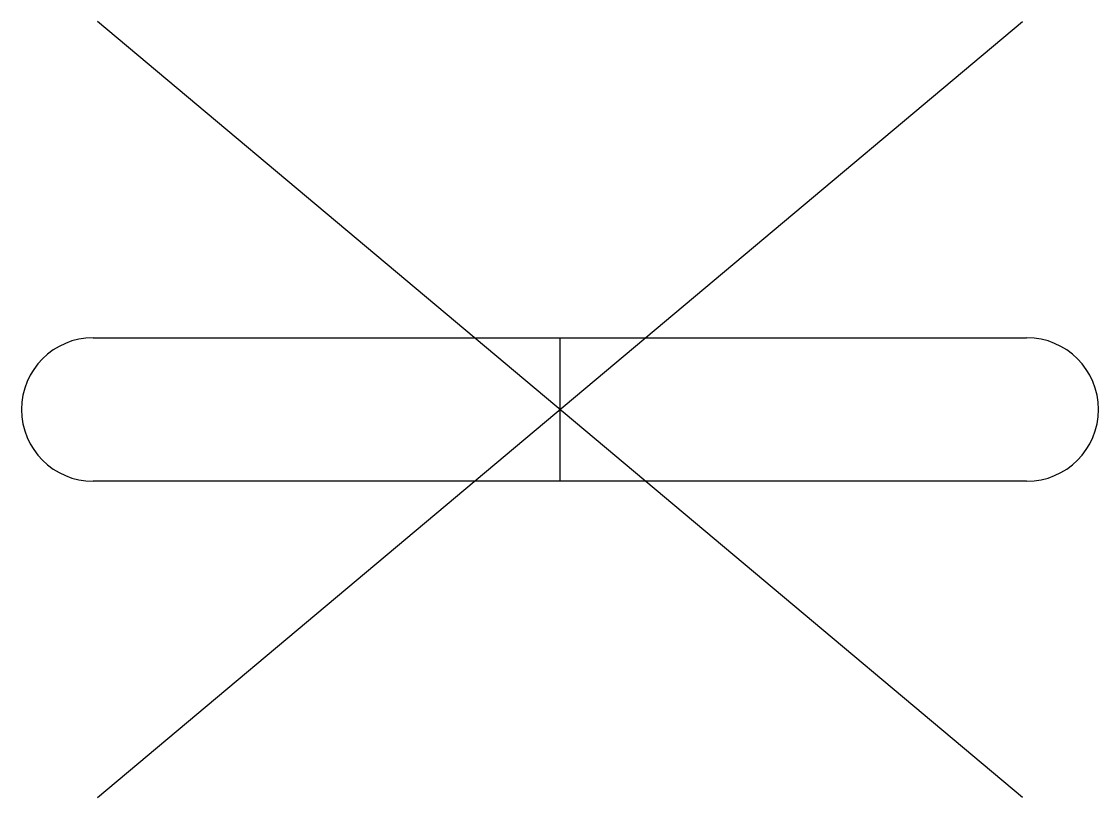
# Model space of a CAD drawing. Header units: metres. Extents: x -0.75 to 0.75, y -0.54 to 0.54.
import ezdxf

# ---------------------------------------------------------------- set-up
doc = ezdxf.new("R2010")
doc.units = ezdxf.units.M
doc.header["$LTSCALE"] = 0.2

msp = doc.modelspace()

# ---------------------------------------------------------------- linework, layer by layer
at = {"color": 0}
for p, q in [((-0.6442, -0.5406), (0.6442, 0.5406)), ((0.6442, -0.5406), (-0.6442, 0.5406))]:
    msp.add_line(p, q, dxfattribs=at)
for p, q in [((-0.65, 0.1), (0.65, 0.1)), ((0, 0.1), (0, -0.1)), ((0.65, -0.1), (-0.65, -0.1))]:
    msp.add_line(p, q)
for centre, start, end in [((-0.65, 0), 90, 180), ((0.65, 0), 360, 90), ((-0.65, 0), 180, 270), ((0.65, 0), 270, 360)]:
    msp.add_arc(centre, 0.1, start, end)

doc.saveas('drawing.dxf')
